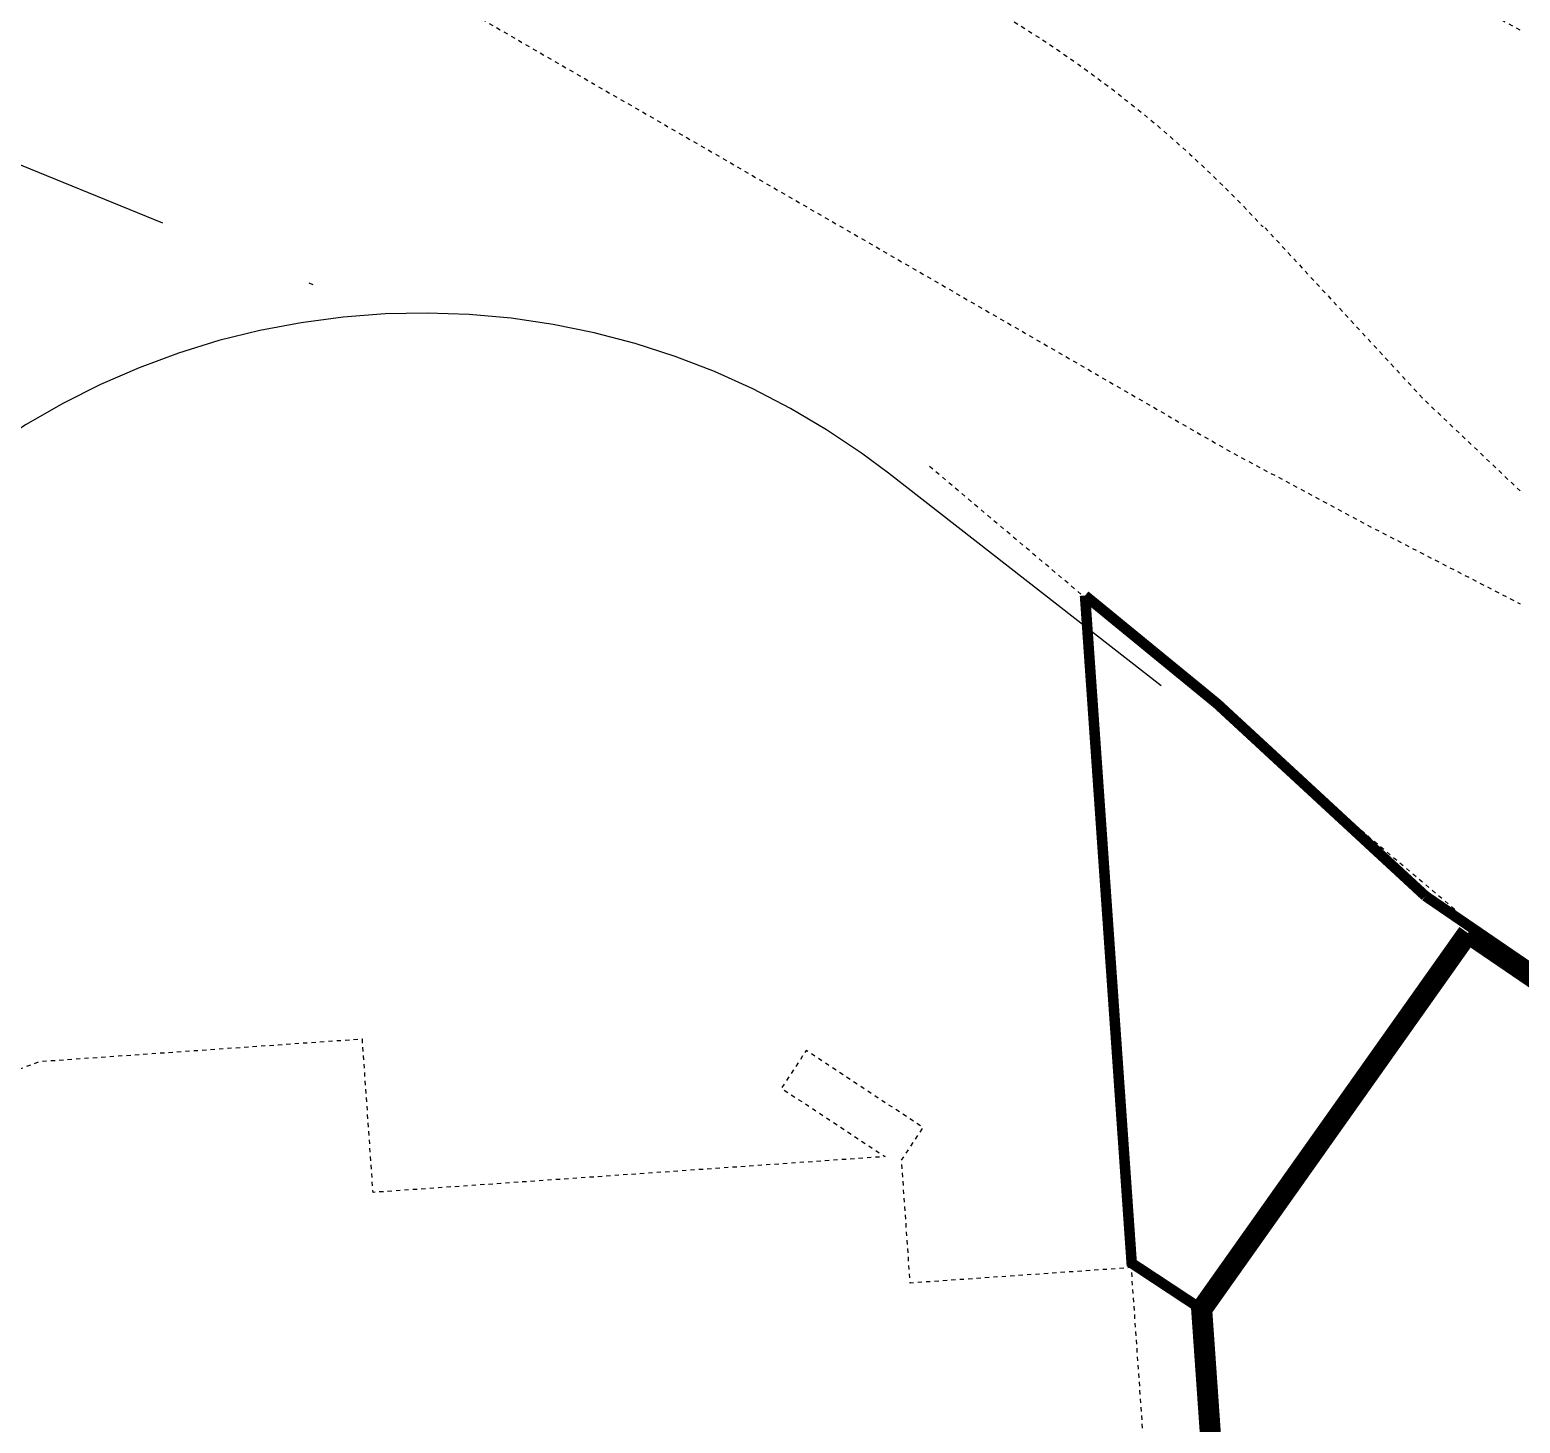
# Model space of a CAD drawing. Header units: millimetres. Extents: x 50357 to 985146, y 723188 to 1803594.
# Drawn here: x 829839.83 to 829875.19, y 818169.3 to 818202.37 of the extents above; entities that cross this region are included whole.
import ezdxf
from ezdxf.xclip import XClip

# ---------------------------------------------------------------- set-up
doc = ezdxf.new("R2010")
doc.units = ezdxf.units.MM
doc.header["$LTSCALE"] = 3
doc.header["$MEASUREMENT"] = 0
for name, pattern in [('DIVIDE', [1.25, 0.5, -0.25, 0, -0.25, 0, -0.25]), ('PHANTOM2', [1.25, 0.625, -0.125, 0.125, -0.125, 0.125, -0.125]), ('x-baseplan$0$DGN Style 2', [1.94727e-06, 0, -1.94727e-06]), ('x-baseplan$0$XXXXX-PIW-DWG-P00-XXXX-R100-WS4-00$0$XXXXX-PIW-P-WHCGRDP1-XXX$0$DIVIDE2', [0.625, 0.25, -0.125, 0, -0.125, 0, -0.125]), ('x-boundary$0$DGN Style 4', [76.563414, 38.257796, -19.128898, 0.047822, -19.128898])]:
    doc.linetypes.add(name, pattern=pattern)
for name, color, linetype in [('00_Xref', 7, 'Continuous'), ('x-baseplan$0$XXXXX-PIW-DWG-P00-XXXX-R100-WS4-00$0$XXXXX-PIW-P-WHCGRDP1-XXX$0$MMH813__', 3, 'Continuous'), ('x-baseplan$0$XXXXX-PIW-DWG-P00-XXXX-R100-WS4-00$0$XXXXX-PIW-P-WHCGRDP1-XXX$0$MMH813_T', 3, 'x-baseplan$0$XXXXX-PIW-DWG-P00-XXXX-R100-WS4-00$0$XXXXX-PIW-P-WHCGRDP1-XXX$0$DIVIDE2')]:
    doc.layers.add(name, color=color, linetype=linetype)
doc.layers.add('x-baseplan$0$AR-ROAD_AR_BS_MI_', color=7, linetype='Continuous', true_color=0x6d6d6d)
doc.layers.add('x-boundary$0$AR-SIMS_BL_', color=7, linetype='x-boundary$0$DGN Style 4', true_color=0xff0505)

# ---------------------------------------------------------------- blocks, each defined once
blk = doc.blocks.new('x-baseplan$0$XXXXX-PIW-DWG-P00-XXXX-R100-WS4-00')
at = {"layer": 'x-baseplan$0$XXXXX-PIW-DWG-P00-XXXX-R100-WS4-00$0$XXXXX-PIW-P-WHCGRDP1-XXX$0$MMH813__', "ltscale": 0.005142, "flags": 128}
for points in [[(834472.076, 818195.548), (834471.084, 818195.417), (834470.102, 818195.23), (834469.132, 818194.99), (834468.176, 818194.695), (834467.238, 818194.348), (834466.321, 818193.95), (834465.428, 818193.501), (834464.56, 818193.004), (834463.722, 818192.459), (834462.915, 818191.868), (834462.143, 818191.233), (834461.407, 818190.557), (834460.709, 818189.84), (834460.19, 818189.252)], [(834491.487, 818186.8), (834485.013, 818191.844)]]:
    blk.add_lwpolyline(points, dxfattribs=at)
at = {"layer": 'x-baseplan$0$XXXXX-PIW-DWG-P00-XXXX-R100-WS4-00$0$XXXXX-PIW-P-WHCGRDP1-XXX$0$MMH813__', "ltscale": 0.005142}
blk.add_polyline3d([(834485.013, 818191.844, 0), (834484.378, 818192.318, 0), (834483.547, 818192.874, 0), (834482.687, 818193.383, 0), (834481.799, 818193.844, 0), (834480.888, 818194.255, 0), (834479.955, 818194.615, 0), (834479.003, 818194.922, 0), (834478.036, 818195.176, 0), (834477.057, 818195.376, 0), (834476.067, 818195.521, 0), (834475.071, 818195.611, 0), (834474.072, 818195.646, 0), (834473.072, 818195.625, 0), (834472.076, 818195.548, 0)], dxfattribs=at)
at = {"layer": 'x-baseplan$0$XXXXX-PIW-DWG-P00-XXXX-R100-WS4-00$0$XXXXX-PIW-P-WHCGRDP1-XXX$0$MMH813_T', "ltscale": 10}
blk.add_line((834460.853, 818200.622), (834473.072, 818195.625), dxfattribs=at)
blk = doc.blocks.new('x-baseplan')
at = {"layer": 'x-baseplan$0$AR-ROAD_AR_BS_MI_', "linetype": 'x-baseplan$0$DGN Style 2'}
blk.add_line((834498.447, 818181.496), (834485.954, 818192.036), dxfattribs=at)
at = {"layer": 'x-baseplan$0$AR-ROAD_AR_BS_MI_', "linetype": 'x-baseplan$0$DGN Style 2', "flags": 128}
for points in [[(834425.387, 818235.799), (834428.688, 818233.578), (834430.911, 818232.082), (834436.957, 818228.013), (834439.716, 818226.156), (834445.29, 818222.405), (834454.055, 818216.458), (834458.175, 818213.57), (834464.218, 818209.803), (834464.218, 818209.803), (834466.265, 818208.484), (834475.397, 818202.602), (834493.031, 818192.409), (834496.501, 818190.548), (834500, 818188.745)], [(834490.5, 818207.639), (834489.869, 818206.927), (834489.406, 818206.531), (834488.138, 818205.58), (834486.88, 818204.612), (834486.864, 818204.604), (834486.852, 818204.599), (834486.84, 818204.593), (834486.828, 818204.586), (834486.816, 818204.58), (834486.805, 818204.574), (834486.793, 818204.567), (834486.782, 818204.56), (834486.77, 818204.553), (834486.759, 818204.546), (834486.748, 818204.538), (834486.737, 818204.53), (834486.727, 818204.522), (834486.716, 818204.514), (834486.706, 818204.506), (834486.695, 818204.498), (834486.685, 818204.489), (834486.675, 818204.48), (834486.665, 818204.471), (834486.656, 818204.462), (834486.646, 818204.453), (834486.637, 818204.443), (834486.628, 818204.434), (834486.619, 818204.424), (834486.61, 818204.414), (834486.601, 818204.404), (834486.593, 818204.394), (834486.584, 818204.383), (834486.576, 818204.373), (834486.568, 818204.362), (834486.56, 818204.351), (834486.553, 818204.34), (834486.545, 818204.329), (834486.538, 818204.318), (834486.531, 818204.307), (834486.524, 818204.295), (834486.518, 818204.284), (834486.511, 818204.272), (834486.505, 818204.26), (834486.499, 818204.248), (834486.494, 818204.236), (834486.488, 818204.224), (834486.483, 818204.212), (834486.477, 818204.2), (834486.473, 818204.187), (834486.468, 818204.175), (834486.463, 818204.162), (834486.459, 818204.15), (834486.455, 818204.137), (834486.451, 818204.124), (834486.448, 818204.112), (834486.444, 818204.099), (834486.441, 818204.086), (834486.438, 818204.073), (834486.435, 818204.06), (834486.433, 818204.047), (834486.431, 818204.033), (834486.429, 818204.02), (834486.427, 818204.007), (834486.425, 818203.994), (834486.424, 818203.981), (834486.423, 818203.967), (834486.422, 818203.954), (834486.422, 818203.941), (834486.421, 818203.927), (834486.421, 818203.914), (834486.421, 818203.901), (834486.421, 818203.888), (834486.422, 818203.874), (834486.423, 818203.861), (834486.424, 818203.848), (834486.425, 818203.834), (834486.426, 818203.821), (834486.428, 818203.808), (834486.43, 818203.795), (834486.432, 818203.782), (834486.435, 818203.769), (834486.437, 818203.755), (834486.44, 818203.742), (834486.443, 818203.73), (834486.446, 818203.717), (834486.45, 818203.704), (834486.454, 818203.691), (834486.458, 818203.678), (834486.462, 818203.666), (834486.466, 818203.653), (834486.471, 818203.641), (834486.476, 818203.628), (834486.481, 818203.616), (834486.486, 818203.604), (834486.491, 818203.592), (834486.497, 818203.579), (834486.503, 818203.568), (834486.509, 818203.556), (834486.515, 818203.544), (834486.522, 818203.532), (834486.529, 818203.521), (834486.536, 818203.509), (834486.543, 818203.498), (834486.55, 818203.487), (834486.558, 818203.476), (834486.565, 818203.465), (834486.573, 818203.455), (834486.581, 818203.444), (834486.589, 818203.433), (834486.598, 818203.423), (834486.606, 818203.413), (834486.615, 818203.403), (834486.624, 818203.393), (834486.633, 818203.383), (834486.643, 818203.374), (834486.652, 818203.365), (834486.662, 818203.355), (834486.672, 818203.346), (834486.681, 818203.338), (834486.692, 818203.329), (834486.702, 818203.32), (834486.712, 818203.312), (834486.723, 818203.304), (834486.733, 818203.296), (834486.744, 818203.288), (834486.755, 818203.281), (834486.766, 818203.273), (834486.777, 818203.266), (834486.789, 818203.259), (834486.8, 818203.252), (834487.468, 818202.873), (834487.886, 818202.623), (834488.3, 818202.365), (834488.71, 818202.101), (834489.115, 818201.829), (834489.515, 818201.55), (834489.91, 818201.264), (834490.3, 818200.972), (834490.684, 818200.672), (834491.064, 818200.366), (834491.438, 818200.054), (834491.807, 818199.735), (834492.17, 818199.409), (834492.527, 818199.077), (834492.879, 818198.739), (834493.224, 818198.395), (834493.563, 818198.045), (834493.897, 818197.689), (834493.89, 818197.73), (834497.696, 818193.614), (834500, 818191.423)]]:
    blk.add_lwpolyline(points, dxfattribs=at)
blk.add_lwpolyline([(834500, 818202.357), (834496.654, 818204.137), (834493.336, 818205.97), (834490.604, 818207.582), (834490.503, 818207.642), (834481.375, 818212.917), (834481.317, 818212.951), (834480.884, 818213.201, -1.217717), (834481.417, 818214.367), (834481.852, 818214.121), (834482.466, 818213.773), (834491.443, 818208.695), (834491.716, 818208.534), (834492.726, 818207.94), (834496.28, 818205.949), (834500, 818203.953)], format="xyb", dxfattribs=at)
blk.add_lwpolyline([(834456.958, 818135.965), (834479.403, 818137.534), (834479.84, 818131.29), (834493.626, 818132.254), (834490.777, 818172.994), (834485.53, 818172.627), (834485.326, 818175.547), (834485.834, 818176.318), (834483.063, 818178.146), (834482.474, 818177.253), (834484.937, 818175.628), (834472.789, 818174.779), (834472.535, 818178.415), (834464.885, 818177.88), (834462.451, 818176.993), (834461.82, 818176.535), (834462.983, 818159.903), (834460.988, 818159.764), (834462.229, 818142.007), (834456.563, 818141.611)], close=True, dxfattribs=at)
blk.add_blockref('x-baseplan$0$XXXXX-PIW-DWG-P00-XXXX-R100-WS4-00', (0, 0))

msp = doc.modelspace()

# ---------------------------------------------------------------- linework, layer by layer
at = {"linetype": 'PHANTOM2', "ltscale": 60, "const_width": 0.25}
msp.add_lwpolyline([(829884.8399, 817903.2275), (829868.8367, 818132.2001), (829870.4076, 818132.3099), (829867.6295, 818172.006), (829865.9697, 818173.101), (829864.8619, 818188.9415), (829864.8627, 818188.9421, -0.0000188), (829864.864, 818188.9412), (829867.9962, 818186.3755), (829872.9347, 818181.813, 0.1251081), (829921.4987, 818161.6929), (829945.7491, 818158.5084), (829981.149, 818157.5669), (829981.1493, 818157.5666), (829981.152, 818157.5668), (830005.3384, 818158.3824), (830008.2831, 818158.5888), (830011.9991, 818105.5105), (830017.9845, 818105.9295), (830021.4764, 818056.0516), (830015.4905, 818055.6325), (830018.5843, 818011.4407), (830016.3404, 818011.2836), (830018.5862, 817979.1978)], format="xyb", dxfattribs=at)
at = {"layer": 'x-boundary$0$AR-SIMS_BL_', "linetype": 'DIVIDE', "ltscale": 100, "const_width": 0.5, "flags": 128}
msp.add_lwpolyline([(830421.4603, 817983.187), (829927.4203, 817919.53), (829799.1823, 817870.527), (829790.4573, 817865.696), (829758.6593, 817838.339), (829748.5253, 817828.353), (829731.4973, 817806.204), (829719.1833, 817785.985), (829714.6143, 817778.228), (829709.8043, 817763.541), (829704.7063, 817754.386), (829697.7243, 817751.133), (829631.8793, 817748.878), (829608.1743, 817748.661), (829577.9213, 817748.836), (829544.9303, 817749.703), (829480.8173, 817749.39), (829470.3073, 817750.288), (829456.0593, 817753.147), (829455.1313, 817754.682), (829450.7323, 817754.941), (829443.6703, 817749.278), (829434.6983, 817748.673), (829419.6063, 817752.193), (829388.1423, 817774.957, -0.0868696), (829330.1513, 817841.557), (829326.5653, 817849.526), (829325.1853, 817873.199), (829325.6963, 817999.932), (829326.2943, 818019.469), (829325.7823, 818024.558), (829325.7783, 818042.647), (829324.1743, 818071.095), (829325.5493, 818103.034, -0.0940633), (829350.7409, 818171.0835, -0.0902781), (829384.4713, 818209.372), (829384.9343, 818241.21, -0.0189096), (829386.4703, 818271.75), (829615.2203, 818271.919), (829704.0113, 818399.497), (829741.7573, 818373.349), (829731.0113, 818358.183), (829721.2403, 818343.554), (829716.0813, 818336.18), (829706.3403, 818321.969), (829715.5743, 818315.216), (829711.8093, 818309.828), (829703.7323, 818297.509), (829697.2433, 818288.942, -0.1752059), (829690.4223, 818286.336), (829681.5343, 818287.923, 0.2323257), (829668.4143, 818283.101, 0.1362325), (829661.1463, 818270.395), (829652.3613, 818250.389), (829646.1803, 818237.545), (829639.8393, 818226.052), (829627.8473, 818207.069), (829617.9353, 818191.422), (829605.2153, 818171.079), (829593.5793, 818151.816), (829589.4173, 818145.524), (829584.7463, 818137.723), (829551.0583, 818082.258), (829543.4983, 818069.588), (829534.6903, 818055.423, 0.2107846), (829533.1303, 818024.07, 0.1803051), (829550.4443, 818003.891, 0.1721578), (829574.9653, 817999.157, 0.1021896), (829588.5963, 818003.679), (829596.3693, 818008.735), (829611.7893, 818018.98), (829639.5613, 818037.348), (829672.2633, 818058.952), (829685.6043, 818067.872), (829727.7433, 818095.842, 0.0821189), (829735.7533, 818101.886, -0.0111337), (829745.2473, 818110.415), (829753.9933, 818118.816), (829758.8103, 818114.163), (829762.6453, 818117.774), (829769.9653, 818124.931), (829790.2773, 818144.448), (829798.4313, 818152.193), (829801.4083, 818152.175), (829803.5313, 818156.445, -0.6859753), (829809.0173, 818155.332, -0.0959867), (829808.9553, 818152.667), (829813.4653, 818169.874), (829834.8623, 818175.04, -0.2423535), (829819.8133, 818128.772), (829870.4053, 818132.308), (829867.6293, 818172.006), (829873.9463, 818180.933, 0.1039453), (829908.8823, 818164.791, 0.0281485), (829935.7033, 818159.716), (829946.0683, 818156.56, 0.0121811), (829955.3373, 818154.03, 0.0118169), (829964.8653, 818153.626, 0.018959), (830002.7953, 818154.46), (830005.7253, 818155.389), (830009.7393, 818155.668), (830012.7693, 818155.154, 0.0049787), (830022.7543, 818156.042), (830036.0313, 818157.365, -0.0231603), (830068.0675, 818159.0629), (830223.8183, 818160.097), (830228.4173, 818160.197), (830232.4673, 818160.663), (830236.3963, 818161.751, 0.0889442), (830243.4323, 818167.266, 0.0912828), (830247.9403, 818174.674, 0.0618581), (830249.2823, 818180.136), (830255.8743, 818180.535), (830279.9283, 818180.912, 0.0773406), (830284.374, 818172.2777, 0.267473), (830295.2135, 818167.4601, 0.0363773), (830312.4285, 818170.543, 0.2494227), (830324.5803, 818181.612), (830341.3073, 818181.874), (830466.9963, 818189.748), (830494.8753, 818191.557), (830496.9853, 818186.835, 0.0736969), (830501.0913, 818181.809), (830582.4593, 818194.473), (830583.8843, 818185.317), (830597.2633, 818190.193), (830602.6723, 818191.158, 0.0490537), (830631.8723, 818199.396), (830712.2023, 818204.417, -0.0621863), (830711.6952, 818151.7194, 0.0557122), (830710.5338, 818100.1676), (830711.1793, 818092.916), (830714.4713, 818073.766), (830717.4063, 818056.387), (830721.2283, 818019.358), (830641.4663, 818008.057), (830545.9623, 817999.878), (830497.1193, 817993.58), (830497.1993, 817992.704), (830467.1193, 817988.807), (830455.4773, 817987.084), (830447.0523, 817986.218), (830421.5433, 817982.99)], format="xyb", close=True, dxfattribs=at)

# ---------------------------------------------------------------- block references
at = {"layer": '00_Xref'}
ref = msp.add_blockref('x-baseplan', (-4624.8147, 0), dxfattribs=at)
XClip(ref).set_block_clipping_path([(834202.4041511728, 818417.7787976696), (834906.6320897909, 818467.0097314056), (834956.0121295976, 817760.6488927433), (834251.7841909796, 817711.4179590072)])

doc.saveas('drawing.dxf')
